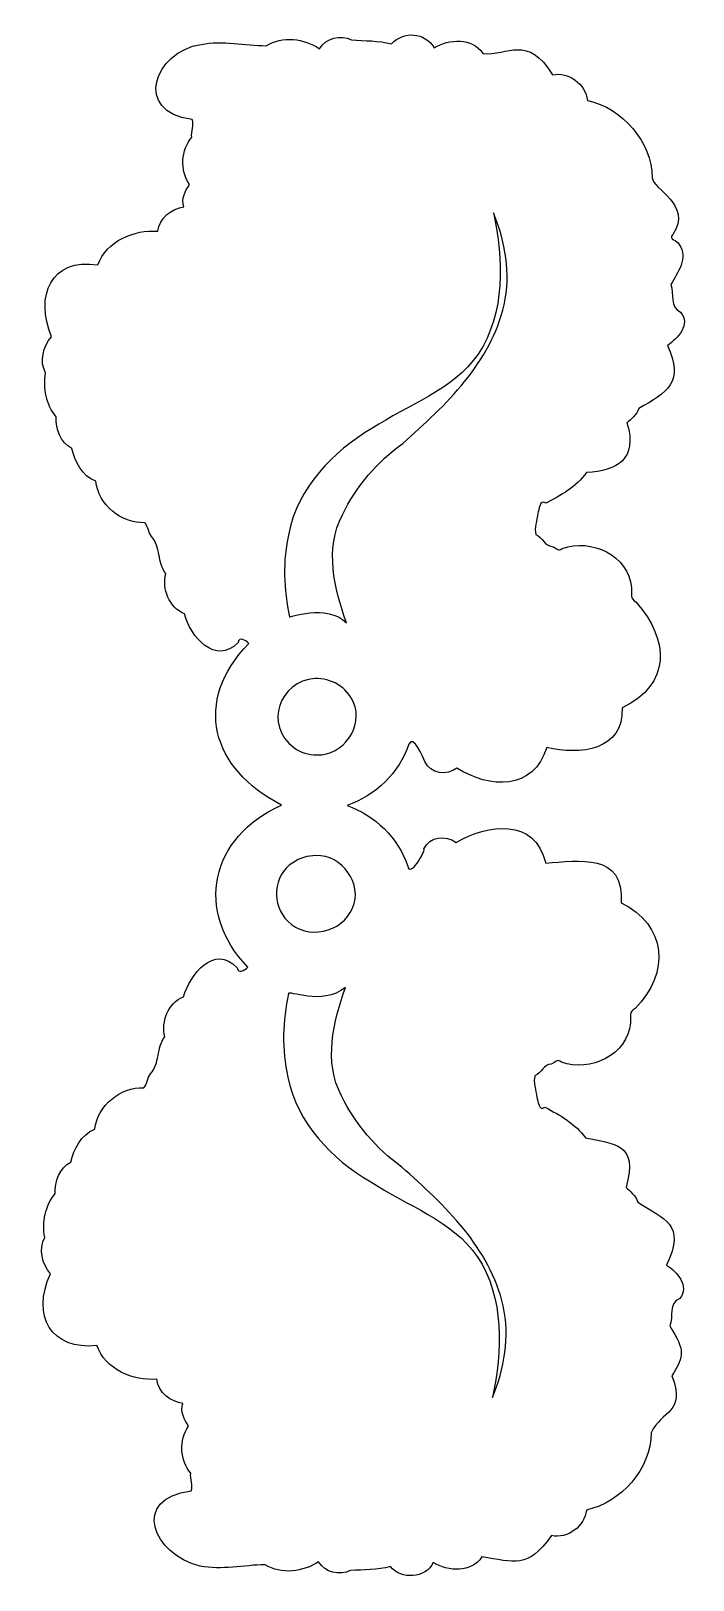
# Model space of a CAD drawing. Header units: centimetres. Extents: x -5.8 to 4.9, y -11.7 to 13.3.
import ezdxf

# ---------------------------------------------------------------- set-up
doc = ezdxf.new("R2010")
doc.units = ezdxf.units.CM
doc.header["$MEASUREMENT"] = 0
doc.layers.add('Layer 1', color=7, linetype='Continuous')

msp = doc.modelspace()

# ---------------------------------------------------------------- linework, layer by layer
at = {"layer": 'Layer 1', "color": 38}
for points, knots in [([(0.01371, 13.13492), (-0.1949, 13.18608), (-0.41776, 13.18388), (-0.63204, 13.19693), (-0.63204, 13.19693), (-0.80829, 13.2847), (-1.04404, 13.23095), (-1.1455, 13.05554), (-1.1455, 13.05554), (-1.39668, 13.21969), (-1.74664, 13.2677), (-2.00953, 13.10267), (-2.00953, 13.10267), (-2.35373, 13.11038), (-2.71169, 13.19139), (-3.0596, 13.12499), (-3.0596, 13.12499), (-3.81499, 13.01147), (-4.16558, 12.03103), (-3.2043, 11.91287), (-3.2043, 11.91287), (-3.16426, 11.82149), (-3.23084, 11.72125), (-3.20761, 11.62514), (-3.20761, 11.62514), (-3.38721, 11.42324), (-3.40524, 11.09022), (-3.2473, 10.86529), (-3.2473, 10.86529), (-3.30928, 10.76978), (-3.38738, 10.62894), (-3.3366, 10.50066), (-3.3366, 10.50066), (-3.53162, 10.47717), (-3.73292, 10.323), (-3.75828, 10.10875), (-3.75828, 10.10875), (-4.13902, 10.13954), (-4.58729, 9.95229), (-4.72732, 9.56553), (-4.72732, 9.56553), (-5.48845, 9.68328), (-5.74544, 9.06428), (-5.47642, 8.40467), (-5.47642, 8.40467), (-5.60874, 8.24805), (-5.67501, 8.0086), (-5.56985, 7.82011), (-5.56985, 7.82011), (-5.61289, 7.57464), (-5.56252, 7.3039), (-5.39952, 7.11152), (-5.39952, 7.11152), (-5.40874, 6.91887), (-5.33277, 6.6968), (-5.14899, 6.60302), (-5.14899, 6.60302), (-5.09465, 6.39603), (-4.98422, 6.15412), (-4.76038, 6.07303), (-4.76038, 6.07303), (-4.71807, 5.69144), (-4.3483, 5.39079), (-3.96911, 5.40248), (-3.96911, 5.40248), (-3.92053, 5.35567), (-3.91247, 5.24301), (-3.86162, 5.17841), (-3.86162, 5.17841), (-3.70547, 5.01494), (-3.7697, 4.75642), (-3.63011, 4.58144), (-3.63011, 4.58144), (-3.69067, 4.33724), (-3.57913, 4.03232), (-3.32915, 3.93321), (-3.32915, 3.93321), (-3.23468, 3.55878), (-2.82742, 3.09591), (-2.46347, 3.46688), (-2.46347, 3.46688), (-2.44638, 3.56961), (-2.34116, 3.50795), (-2.28818, 3.4553), (-2.28818, 3.4553), (-3.19534, 2.51964), (-2.90448, 1.4295), (-1.75984, 0.84419), (-1.75984, 0.84419), (-2.91742, 0.32969), (-3.17223, -0.87673), (-2.30389, -1.77188), (-2.30389, -1.77188), (-2.35687, -1.82453), (-2.46209, -1.88618), (-2.47918, -1.78346), (-2.47918, -1.78346), (-2.84637, -1.39095), (-3.23774, -1.89421), (-3.34486, -2.24979), (-3.34486, -2.24979), (-3.59484, -2.34889), (-3.70638, -2.65382), (-3.64582, -2.89802), (-3.64582, -2.89802), (-3.78541, -3.073), (-3.72119, -3.33152), (-3.87733, -3.49499), (-3.87733, -3.49499), (-3.92818, -3.55958), (-3.93624, -3.67225), (-3.98482, -3.71906), (-3.98482, -3.71906), (-4.364, -3.70737), (-4.73378, -4.00802), (-4.77609, -4.38961), (-4.77609, -4.38961), (-4.99993, -4.4707), (-5.11035, -4.71262), (-5.1647, -4.9196), (-5.1647, -4.9196), (-5.34848, -5.01337), (-5.42445, -5.23544), (-5.41523, -5.4281), (-5.41523, -5.4281), (-5.57823, -5.62048), (-5.62859, -5.89122), (-5.58556, -6.13669), (-5.58556, -6.13669), (-5.69072, -6.32519), (-5.62445, -6.56464), (-5.49213, -6.72125), (-5.49213, -6.72125), (-5.80702, -7.40592), (-5.47775, -7.95985), (-4.74303, -7.88211), (-4.74303, -7.88211), (-4.603, -8.26888), (-4.15473, -8.45612), (-3.77399, -8.42533), (-3.77399, -8.42533), (-3.74863, -8.63958), (-3.54733, -8.79375), (-3.35231, -8.81724), (-3.35231, -8.81724), (-3.4031, -8.94552), (-3.32499, -9.08636), (-3.26301, -9.18187), (-3.26301, -9.18187), (-3.42096, -9.4068), (-3.40293, -9.73982), (-3.22332, -9.94172), (-3.22332, -9.94172), (-3.24656, -10.03783), (-3.17997, -10.13808), (-3.22001, -10.22945), (-3.22001, -10.22945), (-4.20078, -10.34302), (-3.84247, -11.25905), (-3.07614, -11.4424), (-3.07614, -11.4424), (-2.72824, -11.50879), (-2.36945, -11.42696), (-2.02525, -11.41925), (-2.02525, -11.41925), (-1.76236, -11.58428), (-1.41241, -11.53627), (-1.16122, -11.37212), (-1.16122, -11.37212), (-1.05976, -11.54752), (-0.82402, -11.60128), (-0.64776, -11.51351), (-0.64776, -11.51351), (-0.43348, -11.50045), (-0.21062, -11.50266), (-0.00201, -11.4515), (-0.00201, -11.4515), (0.16589, -11.66708), (0.56607, -11.64106), (0.69004, -11.38618), (0.69004, -11.38618), (0.92833, -11.53004), (1.3065, -11.55869), (1.47304, -11.2944), (1.47304, -11.2944), (2.00085, -11.36837), (2.21459, -11.5016), (2.59752, -10.94796), (2.59752, -10.94796), (2.85853, -11.00979), (3.13479, -10.80037), (3.16307, -10.53786), (3.16307, -10.53786), (3.73128, -10.41216), (4.20007, -9.87399), (4.209, -9.28853), (4.209, -9.28853), (4.36602, -8.93897), (4.78432, -8.96205), (4.54221, -8.37076), (4.54221, -8.37076), (4.74871, -8.0231), (4.75196, -7.9795), (4.51244, -7.56295), (4.51244, -7.56295), (4.56515, -7.41498), (4.49132, -7.19833), (4.66871, -7.11977), (4.66871, -7.11977), (4.83797, -6.92424), (4.62101, -6.68721), (4.45456, -6.58151), (4.45456, -6.58151), (4.77883, -5.90908), (4.41617, -5.85189), (3.99237, -5.56452), (3.99237, -5.56452), (3.96356, -5.46359), (3.864, -5.38492), (3.8022, -5.3297), (3.8022, -5.3297), (4.00999, -4.60104), (3.60325, -4.62989), (3.14736, -4.52851), (3.14736, -4.52851), (2.98715, -4.29903), (2.7335, -4.16261), (2.49169, -4.03242), (2.49169, -4.03242), (2.39436, -4.10808), (2.38225, -3.92425), (2.36188, -3.87119), (2.36188, -3.87119), (2.34911, -3.75874), (2.29986, -3.63085), (2.33211, -3.5264), (2.33211, -3.5264), (2.44153, -3.48236), (2.46912, -3.33814), (2.59504, -3.33788), (2.59504, -3.33788), (2.65548, -3.3146), (2.69313, -3.24701), (2.75792, -3.30398), (2.75792, -3.30398), (3.21558, -3.47587), (3.83485, -3.19021), (3.87496, -2.67146), (3.87496, -2.67146), (3.88188, -2.58125), (3.84559, -2.48314), (3.94772, -2.4416), (3.94772, -2.4416), (4.5255, -1.86328), (4.45247, -1.08605), (3.72531, -0.73173), (3.72531, -0.73173), (3.77408, 0.0791), (3.04136, -0.05614), (2.50657, -0.0926), (2.50657, -0.0926), (2.32294, 0.64714), (1.57404, 0.53771), (1.05715, 0.24226), (1.05715, 0.24226), (0.89377, 0.36646), (0.62359, 0.33853), (0.53873, 0.13725), (0.53873, 0.13725), (0.56225, 0.0833), (0.30542, -0.3315), (0.27745, -0.14139), (0.27745, -0.14139), (0.12716, 0.3169), (-0.25244, 0.67839), (-0.70316, 0.8384), (-0.70316, 0.8384), (-0.24522, 0.99536), (0.14105, 1.36093), (0.29316, 1.8248), (0.29316, 1.8248), (0.37093, 1.99644), (0.51996, 1.61472), (0.55444, 1.54616), (0.55444, 1.54616), (0.63929, 1.34488), (0.90948, 1.31695), (1.07286, 1.44115), (1.07286, 1.44115), (1.6029, 1.10325), (2.30723, 1.07892), (2.52228, 1.77601), (2.52228, 1.77601), (3.06014, 1.64282), (3.76618, 1.72506), (3.74101, 2.41514), (3.74101, 2.41514), (4.5248, 2.7866), (4.51132, 3.50202), (3.96343, 4.12501), (3.96343, 4.12501), (3.8613, 4.16655), (3.89759, 4.26466), (3.89067, 4.35487), (3.89067, 4.35487), (3.85056, 4.87362), (3.23129, 5.15928), (2.77363, 4.98739), (2.77363, 4.98739), (2.70884, 4.93042), (2.67119, 4.99801), (2.61074, 5.02129), (2.61074, 5.02129), (2.48481, 5.02155), (2.45723, 5.16576), (2.34781, 5.20981), (2.34781, 5.20981), (2.31555, 5.31426), (2.3648, 5.44215), (2.37758, 5.5546), (2.37758, 5.5546), (2.39795, 5.60766), (2.41006, 5.79149), (2.50739, 5.71583), (2.50739, 5.71583), (2.7492, 5.84602), (3.00285, 5.98244), (3.16306, 6.21192), (3.16306, 6.21192), (3.65925, 6.24441), (3.99606, 6.42387), (3.8179, 7.01311), (3.8179, 7.01311), (3.8797, 7.06833), (3.97925, 7.147), (4.00807, 7.24793), (4.00807, 7.24793), (4.46771, 7.5002), (4.74675, 7.67914), (4.47026, 8.26492), (4.47026, 8.26492), (4.6367, 8.37062), (4.85366, 8.60766), (4.68441, 8.80318), (4.68441, 8.80318), (4.50702, 8.88174), (4.58085, 9.09839), (4.52814, 9.24636), (4.52814, 9.24636), (4.63135, 9.434), (4.81701, 9.68149), (4.66126, 9.89376), (4.66126, 9.89376), (4.63409, 9.96837), (4.47781, 9.97474), (4.55791, 10.05416), (4.55791, 10.05416), (4.88445, 10.54195), (4.22455, 10.78878), (4.22553, 10.97111), (4.22553, 10.97111), (4.2166, 11.55657), (3.74698, 12.09557), (3.17877, 12.22127), (3.17877, 12.22127), (3.15049, 12.48378), (2.87424, 12.69321), (2.61322, 12.63137), (2.61322, 12.63137), (2.21563, 13.29765), (1.89531, 12.93851), (1.48874, 12.97781), (1.48874, 12.97781), (1.32221, 13.2421), (0.94403, 13.21345), (0.70574, 13.06959), (0.70574, 13.06959), (0.55274, 13.32602), (0.21283, 13.3416), (0.01369, 13.13491), (0.01369, 13.13491), (0.01369, 13.13491), (0.01371, 13.13492), (0.01371, 13.13492)], [0, 0, 0, 0, 0.01030928, 0.01030928, 0.01030928, 0.01030928, 0.02061856, 0.02061856, 0.02061856, 0.02061856, 0.03092784, 0.03092784, 0.03092784, 0.03092784, 0.04123711, 0.04123711, 0.04123711, 0.04123711, 0.05154639, 0.05154639, 0.05154639, 0.05154639, 0.06185567, 0.06185567, 0.06185567, 0.06185567, 0.07216495, 0.07216495, 0.07216495, 0.07216495, 0.08247423, 0.08247423, 0.08247423, 0.08247423, 0.09278351, 0.09278351, 0.09278351, 0.09278351, 0.10309278, 0.10309278, 0.10309278, 0.10309278, 0.11340206, 0.11340206, 0.11340206, 0.11340206, 0.12371134, 0.12371134, 0.12371134, 0.12371134, 0.13402062, 0.13402062, 0.13402062, 0.13402062, 0.1443299, 0.1443299, 0.1443299, 0.1443299, 0.15463918, 0.15463918, 0.15463918, 0.15463918, 0.16494845, 0.16494845, 0.16494845, 0.16494845, 0.17525773, 0.17525773, 0.17525773, 0.17525773, 0.18556701, 0.18556701, 0.18556701, 0.18556701, 0.19587629, 0.19587629, 0.19587629, 0.19587629, 0.20618557, 0.20618557, 0.20618557, 0.20618557, 0.21649485, 0.21649485, 0.21649485, 0.21649485, 0.22680412, 0.22680412, 0.22680412, 0.22680412, 0.2371134, 0.2371134, 0.2371134, 0.2371134, 0.24742268, 0.24742268, 0.24742268, 0.24742268, 0.25773196, 0.25773196, 0.25773196, 0.25773196, 0.26804124, 0.26804124, 0.26804124, 0.26804124, 0.27835052, 0.27835052, 0.27835052, 0.27835052, 0.28865979, 0.28865979, 0.28865979, 0.28865979, 0.29896907, 0.29896907, 0.29896907, 0.29896907, 0.30927835, 0.30927835, 0.30927835, 0.30927835, 0.31958763, 0.31958763, 0.31958763, 0.31958763, 0.32989691, 0.32989691, 0.32989691, 0.32989691, 0.34020619, 0.34020619, 0.34020619, 0.34020619, 0.35051546, 0.35051546, 0.35051546, 0.35051546, 0.36082474, 0.36082474, 0.36082474, 0.36082474, 0.37113402, 0.37113402, 0.37113402, 0.37113402, 0.3814433, 0.3814433, 0.3814433, 0.3814433, 0.39175258, 0.39175258, 0.39175258, 0.39175258, 0.40206186, 0.40206186, 0.40206186, 0.40206186, 0.41237113, 0.41237113, 0.41237113, 0.41237113, 0.42268041, 0.42268041, 0.42268041, 0.42268041, 0.43298969, 0.43298969, 0.43298969, 0.43298969, 0.44329897, 0.44329897, 0.44329897, 0.44329897, 0.45360825, 0.45360825, 0.45360825, 0.45360825, 0.46391753, 0.46391753, 0.46391753, 0.46391753, 0.4742268, 0.4742268, 0.4742268, 0.4742268, 0.48453608, 0.48453608, 0.48453608, 0.48453608, 0.49484536, 0.49484536, 0.49484536, 0.49484536, 0.50515464, 0.50515464, 0.50515464, 0.50515464, 0.51546392, 0.51546392, 0.51546392, 0.51546392, 0.5257732, 0.5257732, 0.5257732, 0.5257732, 0.53608247, 0.53608247, 0.53608247, 0.53608247, 0.54639175, 0.54639175, 0.54639175, 0.54639175, 0.55670103, 0.55670103, 0.55670103, 0.55670103, 0.56701031, 0.56701031, 0.56701031, 0.56701031, 0.57731959, 0.57731959, 0.57731959, 0.57731959, 0.58762887, 0.58762887, 0.58762887, 0.58762887, 0.59793814, 0.59793814, 0.59793814, 0.59793814, 0.60824742, 0.60824742, 0.60824742, 0.60824742, 0.6185567, 0.6185567, 0.6185567, 0.6185567, 0.62886598, 0.62886598, 0.62886598, 0.62886598, 0.63917526, 0.63917526, 0.63917526, 0.63917526, 0.64948454, 0.64948454, 0.64948454, 0.64948454, 0.65979381, 0.65979381, 0.65979381, 0.65979381, 0.67010309, 0.67010309, 0.67010309, 0.67010309, 0.68041237, 0.68041237, 0.68041237, 0.68041237, 0.69072165, 0.69072165, 0.69072165, 0.69072165, 0.70103093, 0.70103093, 0.70103093, 0.70103093, 0.71134021, 0.71134021, 0.71134021, 0.71134021, 0.72164948, 0.72164948, 0.72164948, 0.72164948, 0.73195876, 0.73195876, 0.73195876, 0.73195876, 0.74226804, 0.74226804, 0.74226804, 0.74226804, 0.75257732, 0.75257732, 0.75257732, 0.75257732, 0.7628866, 0.7628866, 0.7628866, 0.7628866, 0.77319588, 0.77319588, 0.77319588, 0.77319588, 0.78350515, 0.78350515, 0.78350515, 0.78350515, 0.79381443, 0.79381443, 0.79381443, 0.79381443, 0.80412371, 0.80412371, 0.80412371, 0.80412371, 0.81443299, 0.81443299, 0.81443299, 0.81443299, 0.82474227, 0.82474227, 0.82474227, 0.82474227, 0.83505155, 0.83505155, 0.83505155, 0.83505155, 0.84536082, 0.84536082, 0.84536082, 0.84536082, 0.8556701, 0.8556701, 0.8556701, 0.8556701, 0.86597938, 0.86597938, 0.86597938, 0.86597938, 0.87628866, 0.87628866, 0.87628866, 0.87628866, 0.88659794, 0.88659794, 0.88659794, 0.88659794, 0.89690722, 0.89690722, 0.89690722, 0.89690722, 0.90721649, 0.90721649, 0.90721649, 0.90721649, 0.91752577, 0.91752577, 0.91752577, 0.91752577, 0.92783505, 0.92783505, 0.92783505, 0.92783505, 0.93814433, 0.93814433, 0.93814433, 0.93814433, 0.94845361, 0.94845361, 0.94845361, 0.94845361, 0.95876289, 0.95876289, 0.95876289, 0.95876289, 0.96907216, 0.96907216, 0.96907216, 0.96907216, 0.97938144, 0.97938144, 0.97938144, 0.97938144, 1, 1, 1, 1]), ([(1.66157, 10.40641), (1.85183, 9.94285), (1.94493, 9.42007), (1.83438, 8.92226), (1.83438, 8.92226), (1.62094, 7.99094), (0.8929, 7.29504), (0.19727, 6.68405), (0.19727, 6.68405), (-0.21529, 6.38549), (-0.55446, 5.99091), (-0.77673, 5.53063), (-0.77673, 5.53063), (-1.06885, 4.98447), (-0.9064, 4.33374), (-0.71306, 3.78438), (-0.71306, 3.78438), (-1.02253, 4.10942), (-1.66901, 3.85714), (-1.63166, 3.88277), (-1.63166, 3.88277), (-1.7249, 4.32237), (-1.7453, 4.78744), (-1.64406, 5.22966), (-1.64406, 5.22966), (-1.49739, 5.9715), (-0.93427, 6.55315), (-0.30213, 6.92299), (-0.30213, 6.92299), (0.27841, 7.30797), (1.00356, 7.53451), (1.41683, 8.12602), (1.41683, 8.12602), (1.85628, 8.79333), (1.82187, 9.65231), (1.66157, 10.4064), (1.66157, 10.4064), (1.66157, 10.4064), (1.66157, 10.40641), (1.66157, 10.40641)], [0, 0, 0, 0, 0.09090909, 0.09090909, 0.09090909, 0.09090909, 0.18181818, 0.18181818, 0.18181818, 0.18181818, 0.27272727, 0.27272727, 0.27272727, 0.27272727, 0.36363636, 0.36363636, 0.36363636, 0.36363636, 0.45454545, 0.45454545, 0.45454545, 0.45454545, 0.54545455, 0.54545455, 0.54545455, 0.54545455, 0.63636364, 0.63636364, 0.63636364, 0.63636364, 0.72727273, 0.72727273, 0.72727273, 0.72727273, 0.81818182, 0.81818182, 0.81818182, 0.81818182, 1, 1, 1, 1]), ([(-1.22239, 2.88976), (-0.96454, 2.89469), (-0.7008, 2.75257), (-0.60062, 2.50198), (-0.60062, 2.50198), (-0.42196, 2.11381), (-0.77431, 1.63778), (-1.18849, 1.65531), (-1.18849, 1.65531), (-1.32109, 1.65526), (-1.45489, 1.69399), (-1.56304, 1.77107), (-1.56304, 1.77107), (-2.047, 2.14777), (-1.79343, 2.83912), (-1.22239, 2.88976)], [0, 0, 0, 0, 0.2, 0.2, 0.2, 0.2, 0.4, 0.4, 0.4, 0.4, 0.6, 0.6, 0.6, 0.6, 1, 1, 1, 1]), ([(-1.2042, 0.02813), (-0.79002, 0.04566), (-0.43767, -0.43037), (-0.61633, -0.81854), (-0.61633, -0.81854), (-0.77661, -1.21949), (-1.35713, -1.34317), (-1.65896, -1.03021), (-1.65896, -1.03021), (-1.92999, -0.77663), (-1.90107, -0.28644), (-1.57876, -0.08763), (-1.57876, -0.08763), (-1.47061, -0.01055), (-1.33681, 0.02818), (-1.20421, 0.02813), (-1.20421, 0.02813), (-1.20421, 0.02813), (-1.2042, 0.02813), (-1.2042, 0.02813)], [0, 0, 0, 0, 0.16666667, 0.16666667, 0.16666667, 0.16666667, 0.33333333, 0.33333333, 0.33333333, 0.33333333, 0.5, 0.5, 0.5, 0.5, 0.66666667, 0.66666667, 0.66666667, 0.66666667, 1, 1, 1, 1]), ([(-0.72877, -2.10094), (-0.9221, -2.6503), (-1.08538, -3.30185), (-0.79326, -3.84802), (-0.79326, -3.84802), (-0.57099, -4.3083), (-0.23182, -4.70288), (0.18074, -5.00144), (0.18074, -5.00144), (0.87637, -5.61243), (1.60523, -6.30751), (1.81867, -7.23882), (1.81867, -7.23882), (1.92923, -7.73662), (1.83612, -8.25941), (1.64587, -8.72297), (1.64587, -8.72297), (1.80617, -7.96888), (1.84058, -7.10991), (1.40113, -6.44259), (1.40113, -6.44259), (0.98786, -5.85108), (0.26188, -5.62537), (-0.31866, -5.24039), (-0.31866, -5.24039), (-0.9508, -4.87054), (-1.5131, -4.28807), (-1.65977, -3.54623), (-1.65977, -3.54623), (-1.76101, -3.104), (-1.7406, -2.63893), (-1.64737, -2.19934), (-1.64737, -2.19934), (-1.65462, -2.13793), (-1.1182, -2.4077), (-0.72877, -2.10095), (-0.72877, -2.10095), (-0.72877, -2.10095), (-0.72877, -2.10094), (-0.72877, -2.10094)], [0, 0, 0, 0, 0.09090909, 0.09090909, 0.09090909, 0.09090909, 0.18181818, 0.18181818, 0.18181818, 0.18181818, 0.27272727, 0.27272727, 0.27272727, 0.27272727, 0.36363636, 0.36363636, 0.36363636, 0.36363636, 0.45454545, 0.45454545, 0.45454545, 0.45454545, 0.54545455, 0.54545455, 0.54545455, 0.54545455, 0.63636364, 0.63636364, 0.63636364, 0.63636364, 0.72727273, 0.72727273, 0.72727273, 0.72727273, 0.81818182, 0.81818182, 0.81818182, 0.81818182, 1, 1, 1, 1])]:
    msp.add_open_spline(points, degree=3, knots=knots, dxfattribs=at)

doc.saveas('drawing.dxf')
